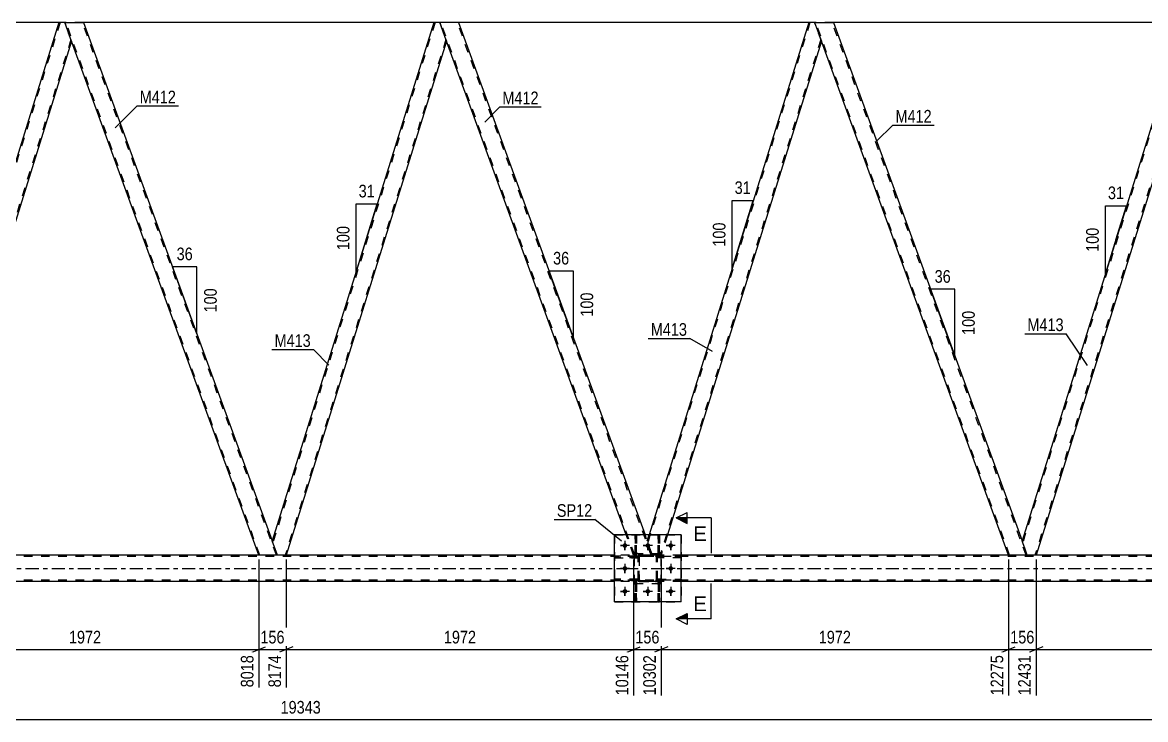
# Model space of a CAD drawing. Header units: millimetres. Extents: x 0 to 841, y 0 to 594.
# Drawn here: x 352.5 to 607.5, y 288 to 446.3 of the extents above; entities that cross this region are included whole.
import ezdxf

# ---------------------------------------------------------------- set-up
doc = ezdxf.new("R2010")
doc.units = ezdxf.units.MM
doc.linetypes.add('DXK_LINE_DOT2', pattern=[3.9198, 1.9599, -1.9599])
doc.linetypes.add('DXK_LINE_DOT3', pattern=[5.9187, 2.979, -0.9799, 0.9799, -0.9799])
doc.styles.add('Arial', font='ARIAL.TTF', dxfattribs={"height": 0.2})
doc.styles.add('Arial Narrow', font='ARIALN.TTF', dxfattribs={"height": 0.2})

# ---------------------------------------------------------------- blocks, each defined once
blk = doc.blocks.new('Part-232924980-2456 - 2334')
at = {"color": 2, "linetype": 'Continuous'}
for p, q in [((360.79, 446.28), (324.09, 328.53)), ((362.11, 446.28), (360.79, 446.28)), ((363.66, 442.03), (362.11, 446.28)), ((363.66, 442.03), (327.27, 325.28)), ((325.27, 325.28), (324.09, 328.53))]:
    blk.add_line(p, q, dxfattribs=at)
at = {"color": 7, "linetype": 'DXK_LINE_DOT2'}
for p, q in [((361.04, 446.28), (324.22, 328.16)), ((363.52, 442.4), (327.01, 325.28)), ((327.27, 325.28), (325.27, 325.28))]:
    blk.add_line(p, q, dxfattribs=at)
blk = doc.blocks.new('Part-232924980-2392 - 2334')
at = {"color": 2, "linetype": 'Continuous'}
for p, q in [((502.11, 329.88), (486.91, 329.88)), ((486.91, 314.68), (486.91, 329.88)), ((502.11, 314.68), (502.11, 329.88)), ((502.11, 314.68), (486.91, 314.68))]:
    blk.add_line(p, q, dxfattribs=at)
blk = doc.blocks.new('Part-232924980-2345 - 2334')
at = {"color": 2, "linetype": 'Continuous'}
blk.add_line((491.64, 329.88), (491.96, 329.88), dxfattribs=at)
at = {"color": 7, "linetype": 'DXK_LINE_DOT2'}
for p, q in [((491.64, 325.64), (491.64, 329.88)), ((491.64, 325.04), (491.64, 329.88)), ((491.96, 329.88), (491.96, 325.64)), ((491.96, 329.88), (491.96, 325.04)), ((491.64, 325.04), (491.64, 325.64)), ((491.64, 325.64), (491.96, 325.64)), ((491.64, 325.04), (491.64, 325.04)), ((491.96, 325.04), (491.64, 325.04)), ((491.96, 325.64), (491.96, 325.04))]:
    blk.add_line(p, q, dxfattribs=at)
blk = doc.blocks.new('Part-232924980-2531 - 2334')
at = {"color": 7, "linetype": 'DXK_LINE_DOT2'}
for p, q in [((492.31, 324.8), (492.35, 324.98)), ((492.35, 324.98), (492.31, 324.8)), ((492.31, 319.76), (492.31, 324.8)), ((492.31, 324.8), (492.31, 324.8)), ((492.31, 319.76), (492.31, 324.8)), ((492.55, 324.8), (492.57, 324.89)), ((492.57, 324.89), (492.55, 324.8)), ((492.55, 319.76), (492.55, 324.8)), ((492.55, 324.8), (492.55, 324.8)), ((492.55, 324.8), (492.55, 319.76)), ((492.57, 324.89), (492.62, 324.97)), ((492.62, 324.97), (492.57, 324.89)), ((492.61, 325.24), (492.79, 325.28)), ((492.79, 325.28), (492.61, 325.24)), ((492.62, 324.97), (492.7, 325.02)), ((492.79, 325.04), (492.7, 325.02)), ((492.79, 325.28), (496.23, 325.28)), ((492.79, 325.28), (492.79, 325.28)), ((492.79, 325.28), (496.23, 325.28)), ((492.79, 325.04), (496.23, 325.04)), ((492.79, 325.04), (492.79, 325.04)), ((492.79, 325.04), (496.23, 325.04)), ((496.23, 325.28), (496.23, 325.28)), ((496.23, 325.28), (496.42, 325.24)), ((496.42, 325.24), (496.23, 325.28)), ((496.23, 325.04), (496.23, 325.04)), ((496.23, 325.04), (496.32, 325.02)), ((496.32, 325.02), (496.23, 325.04)), ((496.32, 325.02), (496.4, 324.97)), ((496.4, 324.97), (496.32, 325.02)), ((496.4, 324.97), (496.45, 324.89)), ((496.45, 324.89), (496.4, 324.97)), ((496.45, 324.89), (496.47, 324.8)), ((496.47, 324.8), (496.45, 324.89)), ((496.47, 319.76), (496.47, 324.8)), ((496.47, 324.8), (496.47, 324.8)), ((496.47, 319.76), (496.47, 324.8)), ((496.68, 324.98), (496.71, 324.8)), ((496.71, 324.8), (496.68, 324.98)), ((496.71, 319.76), (496.71, 324.8)), ((496.71, 324.8), (496.71, 324.8)), ((496.71, 319.76), (496.71, 324.8)), ((492.31, 319.76), (492.31, 319.76)), ((492.35, 319.58), (492.31, 319.76)), ((492.31, 319.76), (492.35, 319.58)), ((492.55, 319.76), (492.55, 319.76)), ((492.57, 319.67), (492.55, 319.76)), ((492.55, 319.76), (492.57, 319.67)), ((492.62, 319.59), (492.57, 319.67)), ((492.57, 319.67), (492.62, 319.59)), ((492.79, 319.28), (492.61, 319.32)), ((492.61, 319.32), (492.79, 319.28)), ((492.7, 319.54), (492.62, 319.59)), ((492.62, 319.59), (492.7, 319.54)), ((492.79, 319.52), (492.7, 319.54)), ((492.7, 319.54), (492.79, 319.52)), ((492.79, 319.52), (496.23, 319.52)), ((492.79, 319.52), (492.79, 319.52)), ((492.79, 319.52), (496.23, 319.52)), ((492.79, 319.28), (496.23, 319.28)), ((492.79, 319.28), (492.79, 319.28)), ((496.23, 319.28), (492.79, 319.28)), ((496.32, 319.54), (496.23, 319.52)), ((496.23, 319.52), (496.23, 319.52)), ((496.42, 319.32), (496.23, 319.28)), ((496.23, 319.28), (496.42, 319.32)), ((496.23, 319.28), (496.23, 319.28)), ((496.4, 319.59), (496.32, 319.54)), ((496.45, 319.67), (496.4, 319.59)), ((496.4, 319.59), (496.45, 319.67)), ((496.47, 319.76), (496.45, 319.67)), ((496.45, 319.67), (496.47, 319.76)), ((496.47, 319.76), (496.47, 319.76)), ((496.71, 319.76), (496.68, 319.58)), ((496.68, 319.58), (496.71, 319.76)), ((496.71, 319.76), (496.71, 319.76))]:
    blk.add_line(p, q, dxfattribs=at)
at = {"color": 7, "linetype": 'DXK_LINE_DOT3'}
blk.add_line((494.51, 322.28), (494.51, 322.28), dxfattribs=at)
at = {"color": 7, "linetype": 'DXK_LINE_DOT2'}
for centre, start, end in [((492.79, 324.8), 112.5, 157.5), ((492.79, 324.8), 112.5, 157.5), ((496.23, 324.8), 22.5, 67.5), ((496.23, 324.8), 22.5, 67.5), ((492.79, 319.76), 202.5, 247.5), ((492.79, 319.76), 202.5, 247.5), ((496.23, 319.76), 292.5, 337.5), ((496.23, 319.76), 292.5, 337.5)]:
    blk.add_arc(centre, 0.48, start, end, dxfattribs=at)
blk = doc.blocks.new('Part-232924980-2341 - 2334')
at = {"color": 7, "linetype": 'DXK_LINE_DOT2'}
for p, q in [((492.31, 325.04), (486.91, 325.04)), ((486.91, 325.04), (486.91, 324.72)), ((486.91, 324.72), (492.31, 324.72)), ((491.71, 325.04), (492.31, 325.04)), ((491.71, 324.72), (491.71, 325.04)), ((491.71, 324.72), (492.31, 324.72)), ((492.31, 324.72), (492.31, 325.04)), ((492.31, 324.72), (492.31, 325.04))]:
    blk.add_line(p, q, dxfattribs=at)
blk = doc.blocks.new('Part-232924980-2342 - 2334')
at = {"color": 7, "linetype": 'DXK_LINE_DOT2'}
for p, q in [((492.31, 319.84), (486.91, 319.84)), ((486.91, 319.84), (486.91, 319.52)), ((486.91, 319.52), (492.31, 319.52)), ((491.71, 319.84), (492.31, 319.84)), ((491.71, 319.52), (491.71, 319.84)), ((491.71, 319.52), (492.31, 319.52)), ((492.31, 319.52), (492.31, 319.84)), ((492.31, 319.52), (492.31, 319.84))]:
    blk.add_line(p, q, dxfattribs=at)
blk = doc.blocks.new('Part-232924980-2348 - 2334')
at = {"color": 2, "linetype": 'Continuous'}
blk.add_line((496.84, 329.88), (497.16, 329.88), dxfattribs=at)
at = {"color": 7, "linetype": 'DXK_LINE_DOT2'}
for p, q in [((496.84, 325.64), (496.84, 329.88)), ((496.84, 325.04), (496.84, 329.88)), ((497.16, 329.88), (497.16, 325.64)), ((497.16, 329.88), (497.16, 325.04)), ((496.84, 325.04), (496.84, 325.64)), ((496.84, 325.64), (497.16, 325.64)), ((496.84, 325.04), (496.84, 325.04)), ((497.16, 325.04), (496.84, 325.04)), ((497.16, 325.64), (497.16, 325.04))]:
    blk.add_line(p, q, dxfattribs=at)
blk = doc.blocks.new('Part-232924980-2351 - 2334')
at = {"color": 7, "linetype": 'DXK_LINE_DOT2'}
for p, q in [((491.96, 319.52), (491.64, 319.52)), ((491.64, 318.92), (491.64, 319.52)), ((491.64, 314.68), (491.64, 319.52)), ((491.96, 318.92), (491.64, 318.92)), ((491.64, 314.68), (491.64, 318.92)), ((491.96, 319.52), (491.96, 319.52)), ((491.96, 319.52), (491.96, 318.92)), ((491.96, 314.68), (491.96, 319.52)), ((491.96, 318.92), (491.96, 314.68)), ((491.96, 314.68), (491.64, 314.68))]:
    blk.add_line(p, q, dxfattribs=at)
blk = doc.blocks.new('Part-232924980-2353 - 2334')
at = {"color": 7, "linetype": 'DXK_LINE_DOT2'}
for p, q in [((497.31, 325.04), (496.71, 325.04)), ((496.71, 325.04), (502.11, 325.04)), ((496.71, 324.72), (496.71, 325.04)), ((496.71, 324.72), (496.71, 325.04)), ((497.31, 324.72), (496.71, 324.72)), ((502.11, 324.72), (496.71, 324.72)), ((497.31, 324.72), (497.31, 325.04)), ((502.11, 325.04), (502.11, 324.72))]:
    blk.add_line(p, q, dxfattribs=at)
blk = doc.blocks.new('Part-232924980-2354 - 2334')
at = {"color": 7, "linetype": 'DXK_LINE_DOT2'}
for p, q in [((497.31, 319.84), (496.71, 319.84)), ((496.71, 319.84), (502.11, 319.84)), ((496.71, 319.52), (496.71, 319.84)), ((496.71, 319.52), (496.71, 319.84)), ((497.31, 319.52), (496.71, 319.52)), ((502.11, 319.52), (496.71, 319.52)), ((497.31, 319.52), (497.31, 319.84)), ((502.11, 319.84), (502.11, 319.52))]:
    blk.add_line(p, q, dxfattribs=at)
blk = doc.blocks.new('Part-232924980-2355 - 2334')
at = {"color": 7, "linetype": 'DXK_LINE_DOT2'}
for p, q in [((492.31, 325.04), (486.91, 325.04)), ((486.91, 325.04), (486.91, 324.72)), ((492.31, 324.72), (486.91, 324.72)), ((491.71, 324.72), (491.71, 325.04)), ((492.31, 324.72), (492.31, 325.04)), ((492.31, 324.72), (492.31, 325.04))]:
    blk.add_line(p, q, dxfattribs=at)
blk = doc.blocks.new('Part-232924980-2486 - 2334')
at = {"color": 7, "linetype": 'DXK_LINE_DOT2'}
for p, q in [((491.51, 318.88), (491.51, 325.68)), ((491.51, 325.68), (497.51, 325.68)), ((497.51, 318.88), (497.51, 325.68)), ((491.51, 318.88), (497.51, 318.88))]:
    blk.add_line(p, q, dxfattribs=at)
blk = doc.blocks.new('Part-232924980-2422 - 2334')
at = {"color": 7, "linetype": 'DXK_LINE_DOT2'}
for p, q in [((770.25, 324.96), (98.71, 324.96)), ((502.11, 325.28), (486.91, 325.28)), ((770.25, 319.6), (98.71, 319.6)), ((502.11, 319.28), (486.91, 319.28))]:
    blk.add_line(p, q, dxfattribs=at)
at = {"color": 2, "linetype": 'Continuous'}
for p, q in [((486.91, 325.28), (246.7, 325.28)), ((657.18, 325.28), (502.11, 325.28)), ((486.91, 319.28), (246.7, 319.28)), ((657.18, 319.28), (502.11, 319.28))]:
    blk.add_line(p, q, dxfattribs=at)
at = {"color": 7, "linetype": 'DXK_LINE_DOT3'}
blk.add_line((98.71, 322.28), (770.25, 322.28), dxfattribs=at)
blk = doc.blocks.new('Part-232924980-2360 - 2334')
at = {"color": 7, "linetype": 'DXK_LINE_DOT2'}
for p, q in [((496.71, 319.52), (496.71, 319.84)), ((496.71, 319.84), (502.11, 319.84)), ((496.71, 319.52), (496.71, 319.84)), ((502.11, 319.52), (496.71, 319.52)), ((497.31, 319.52), (497.31, 319.84)), ((502.11, 319.84), (502.11, 319.52))]:
    blk.add_line(p, q, dxfattribs=at)
blk = doc.blocks.new('Part-232924980-2371 - 2334')
at = {"color": 2, "linetype": 'Continuous'}
for p, q in [((445.93, 446.28), (409.22, 328.53)), ((447.24, 446.28), (445.93, 446.28)), ((448.79, 442.03), (447.24, 446.28)), ((448.79, 442.03), (412.4, 325.28)), ((410.41, 325.28), (409.22, 328.53))]:
    blk.add_line(p, q, dxfattribs=at)
at = {"color": 7, "linetype": 'DXK_LINE_DOT2'}
for p, q in [((446.18, 446.28), (409.36, 328.16)), ((448.66, 442.4), (412.15, 325.28)), ((412.4, 325.28), (410.41, 325.28))]:
    blk.add_line(p, q, dxfattribs=at)
blk = doc.blocks.new('Part-232924980-2376 - 2334')
at = {"color": 2, "linetype": 'Continuous'}
for p, q in [((451.5, 446.28), (447.24, 446.28)), ((451.5, 446.28), (493.87, 329.88)), ((489.61, 329.88), (448.79, 442.03))]:
    blk.add_line(p, q, dxfattribs=at)
at = {"color": 7, "linetype": 'DXK_LINE_DOT2'}
for p, q in [((447.24, 446.28), (448.79, 442.03)), ((491.54, 325.28), (447.5, 446.28)), ((495.29, 325.28), (451.25, 446.28)), ((491.28, 325.28), (489.61, 329.88)), ((495.54, 325.28), (493.87, 329.88)), ((495.54, 325.28), (491.28, 325.28))]:
    blk.add_line(p, q, dxfattribs=at)
blk = doc.blocks.new('Part-232924980-2377 - 2334')
at = {"color": 7, "linetype": 'DXK_LINE_DOT2'}
for p, q in [((486.91, 329.88), (502.11, 329.88)), ((486.91, 329.88), (486.91, 314.68)), ((502.11, 329.88), (502.11, 314.68)), ((486.91, 314.68), (502.11, 314.68))]:
    blk.add_line(p, q, dxfattribs=at)
blk = doc.blocks.new('Part-232924980-2393 - 2334')
at = {"color": 7, "linetype": 'DXK_LINE_DOT2'}
for p, q in [((496.71, 324.72), (496.71, 325.04)), ((496.71, 325.04), (502.11, 325.04)), ((496.71, 324.72), (496.71, 325.04)), ((502.11, 324.72), (496.71, 324.72)), ((497.31, 324.72), (497.31, 325.04)), ((502.11, 325.04), (502.11, 324.72))]:
    blk.add_line(p, q, dxfattribs=at)
blk = doc.blocks.new('Part-232924980-2507 - 2334')
at = {"color": 2, "linetype": 'Continuous'}
for p, q in [((532.38, 446.28), (536.64, 446.28)), ((536.64, 446.28), (579.49, 328.53)), ((576.42, 325.28), (533.93, 442.03))]:
    blk.add_line(p, q, dxfattribs=at)
at = {"color": 7, "linetype": 'DXK_LINE_DOT2'}
for p, q in [((533.93, 442.03), (532.38, 446.28)), ((576.67, 325.28), (532.63, 446.28)), ((580.42, 325.28), (536.38, 446.28)), ((580.68, 325.28), (579.49, 328.53)), ((580.68, 325.28), (576.42, 325.28))]:
    blk.add_line(p, q, dxfattribs=at)
blk = doc.blocks.new('Part-232924980-2443 - 2334')
at = {"color": 2, "linetype": 'Continuous'}
for p, q in [((616.19, 446.28), (579.49, 328.53)), ((617.51, 446.28), (616.19, 446.28)), ((619.06, 442.03), (617.51, 446.28)), ((619.06, 442.03), (582.67, 325.28)), ((580.68, 325.28), (579.49, 328.53))]:
    blk.add_line(p, q, dxfattribs=at)
at = {"color": 7, "linetype": 'DXK_LINE_DOT2'}
for p, q in [((616.45, 446.28), (579.63, 328.16)), ((618.92, 442.4), (582.42, 325.28)), ((582.67, 325.28), (580.68, 325.28))]:
    blk.add_line(p, q, dxfattribs=at)
blk = doc.blocks.new('Part-232924980-2451 - 2334')
at = {"color": 2, "linetype": 'Continuous'}
for p, q in [((362.11, 446.28), (366.37, 446.28)), ((366.37, 446.28), (409.22, 328.53)), ((406.15, 325.28), (363.66, 442.03))]:
    blk.add_line(p, q, dxfattribs=at)
at = {"color": 7, "linetype": 'DXK_LINE_DOT2'}
for p, q in [((363.66, 442.03), (362.11, 446.28)), ((406.41, 325.28), (362.37, 446.28)), ((410.15, 325.28), (366.11, 446.28)), ((410.41, 325.28), (409.22, 328.53)), ((410.41, 325.28), (406.15, 325.28))]:
    blk.add_line(p, q, dxfattribs=at)
blk = doc.blocks.new('Part-232924980-2484 - 2334')
at = {"color": 7, "linetype": 'DXK_LINE_DOT2'}
for p, q in [((492.31, 324.8), (492.35, 324.98)), ((492.35, 324.98), (492.31, 324.8)), ((492.31, 319.76), (492.31, 324.8)), ((492.31, 324.8), (492.31, 324.8)), ((492.31, 319.76), (492.31, 324.8)), ((492.55, 324.8), (492.57, 324.89)), ((492.57, 324.89), (492.55, 324.8)), ((492.55, 319.76), (492.55, 324.8)), ((492.55, 324.8), (492.55, 324.8)), ((492.55, 324.8), (492.55, 319.76)), ((492.57, 324.89), (492.62, 324.97)), ((492.62, 324.97), (492.57, 324.89)), ((492.61, 325.24), (492.79, 325.28)), ((492.79, 325.28), (492.61, 325.24)), ((492.62, 324.97), (492.7, 325.02)), ((492.79, 325.04), (492.7, 325.02)), ((492.79, 325.28), (496.23, 325.28)), ((492.79, 325.28), (492.79, 325.28)), ((492.79, 325.28), (496.23, 325.28)), ((492.79, 325.04), (496.23, 325.04)), ((492.79, 325.04), (492.79, 325.04)), ((492.79, 325.04), (496.23, 325.04)), ((496.23, 325.28), (496.23, 325.28)), ((496.23, 325.28), (496.42, 325.24)), ((496.42, 325.24), (496.23, 325.28)), ((496.23, 325.04), (496.23, 325.04)), ((496.23, 325.04), (496.32, 325.02)), ((496.32, 325.02), (496.23, 325.04)), ((496.32, 325.02), (496.4, 324.97)), ((496.4, 324.97), (496.32, 325.02)), ((496.4, 324.97), (496.45, 324.89)), ((496.45, 324.89), (496.4, 324.97)), ((496.45, 324.89), (496.47, 324.8)), ((496.47, 324.8), (496.45, 324.89)), ((496.47, 319.76), (496.47, 324.8)), ((496.47, 324.8), (496.47, 324.8)), ((496.47, 319.76), (496.47, 324.8)), ((496.68, 324.98), (496.71, 324.8)), ((496.71, 324.8), (496.68, 324.98)), ((496.71, 319.76), (496.71, 324.8)), ((496.71, 324.8), (496.71, 324.8)), ((496.71, 319.76), (496.71, 324.8)), ((492.31, 319.76), (492.31, 319.76)), ((492.35, 319.58), (492.31, 319.76)), ((492.31, 319.76), (492.35, 319.58)), ((492.55, 319.76), (492.55, 319.76)), ((492.57, 319.67), (492.55, 319.76)), ((492.55, 319.76), (492.57, 319.67)), ((492.62, 319.59), (492.57, 319.67)), ((492.57, 319.67), (492.62, 319.59)), ((492.79, 319.28), (492.61, 319.32)), ((492.61, 319.32), (492.79, 319.28)), ((492.7, 319.54), (492.62, 319.59)), ((492.62, 319.59), (492.7, 319.54)), ((492.79, 319.52), (492.7, 319.54)), ((492.7, 319.54), (492.79, 319.52)), ((492.79, 319.52), (496.23, 319.52)), ((492.79, 319.52), (492.79, 319.52)), ((492.79, 319.52), (496.23, 319.52)), ((492.79, 319.28), (496.23, 319.28)), ((492.79, 319.28), (492.79, 319.28)), ((496.23, 319.28), (492.79, 319.28)), ((496.32, 319.54), (496.23, 319.52)), ((496.23, 319.52), (496.23, 319.52)), ((496.42, 319.32), (496.23, 319.28)), ((496.23, 319.28), (496.42, 319.32)), ((496.23, 319.28), (496.23, 319.28)), ((496.4, 319.59), (496.32, 319.54)), ((496.45, 319.67), (496.4, 319.59)), ((496.4, 319.59), (496.45, 319.67)), ((496.47, 319.76), (496.45, 319.67)), ((496.45, 319.67), (496.47, 319.76)), ((496.47, 319.76), (496.47, 319.76)), ((496.71, 319.76), (496.68, 319.58)), ((496.68, 319.58), (496.71, 319.76)), ((496.71, 319.76), (496.71, 319.76))]:
    blk.add_line(p, q, dxfattribs=at)
at = {"color": 7, "linetype": 'DXK_LINE_DOT3'}
blk.add_line((494.51, 322.28), (494.51, 322.28), dxfattribs=at)
at = {"color": 7, "linetype": 'DXK_LINE_DOT2'}
for centre, start, end in [((492.79, 324.8), 112.5, 157.5), ((492.79, 324.8), 112.5, 157.5), ((496.23, 324.8), 22.5, 67.5), ((496.23, 324.8), 22.5, 67.5), ((492.79, 319.76), 202.5, 247.5), ((492.79, 319.76), 202.5, 247.5), ((496.23, 319.76), 292.5, 337.5), ((496.23, 319.76), 292.5, 337.5)]:
    blk.add_arc(centre, 0.48, start, end, dxfattribs=at)
blk = doc.blocks.new('Part-232924980-2485 - 2334')
at = {"color": 7, "linetype": 'DXK_LINE_DOT2'}
for p, q in [((491.51, 318.88), (491.51, 325.68)), ((491.51, 325.68), (497.51, 325.68)), ((497.51, 318.88), (497.51, 325.68)), ((491.51, 318.88), (497.51, 318.88))]:
    blk.add_line(p, q, dxfattribs=at)
blk = doc.blocks.new('Part-232924980-2512 - 2334')
at = {"color": 7, "linetype": 'DXK_LINE_DOT2'}
for p, q in [((531.31, 446.28), (494.49, 328.16)), ((533.79, 442.4), (497.28, 325.28)), ((494.36, 328.53), (494.78, 329.88)), ((498.97, 329.88), (497.53, 325.28)), ((495.54, 325.28), (494.36, 328.53)), ((497.53, 325.28), (495.54, 325.28))]:
    blk.add_line(p, q, dxfattribs=at)
at = {"color": 2, "linetype": 'Continuous'}
for p, q in [((531.06, 446.28), (494.78, 329.88)), ((532.38, 446.28), (531.06, 446.28)), ((532.38, 446.28), (533.93, 442.03)), ((533.93, 442.03), (498.97, 329.88))]:
    blk.add_line(p, q, dxfattribs=at)
blk = doc.blocks.new('Part-232924980-2513 - 2334')
at = {"color": 7, "linetype": 'DXK_LINE_DOT2'}
for p, q in [((492.31, 319.84), (486.91, 319.84)), ((486.91, 319.84), (486.91, 319.52)), ((492.31, 319.52), (486.91, 319.52)), ((491.71, 319.52), (491.71, 319.84)), ((492.31, 319.52), (492.31, 319.84)), ((492.31, 319.52), (492.31, 319.84))]:
    blk.add_line(p, q, dxfattribs=at)
blk = doc.blocks.new('Part-232924980-2518 - 2334')
at = {"color": 2, "linetype": 'Continuous'}
for p, q in [((360.79, 446.28), (281.23, 446.28)), ((445.93, 446.28), (366.37, 446.28)), ((531.06, 446.28), (451.5, 446.28)), ((616.19, 446.28), (536.64, 446.28))]:
    blk.add_line(p, q, dxfattribs=at)
at = {"color": 7, "linetype": 'DXK_LINE_DOT2'}
for p, q in [((366.37, 446.28), (360.79, 446.28)), ((451.5, 446.28), (445.93, 446.28)), ((536.64, 446.28), (531.06, 446.28))]:
    blk.add_line(p, q, dxfattribs=at)
blk = doc.blocks.new('Part-232924980-2535 - 2334')
at = {"color": 7, "linetype": 'DXK_LINE_DOT2'}
for p, q in [((496.84, 319.52), (496.84, 319.52)), ((496.84, 319.52), (496.84, 318.92)), ((496.84, 314.68), (496.84, 319.52)), ((496.84, 319.52), (497.16, 319.52)), ((496.84, 318.92), (496.84, 314.68)), ((496.84, 318.92), (497.16, 318.92)), ((497.16, 318.92), (497.16, 319.52)), ((497.16, 319.52), (497.16, 314.68)), ((497.16, 314.68), (497.16, 318.92)), ((496.84, 314.68), (497.16, 314.68))]:
    blk.add_line(p, q, dxfattribs=at)
blk = doc.blocks.new('Part-232924980-2538 - 2334')
at = {"color": 7, "linetype": 'DXK_LINE_DOT2'}
for p, q in [((491.64, 319.52), (491.64, 319.52)), ((491.64, 319.52), (491.64, 318.92)), ((491.64, 314.68), (491.64, 319.52)), ((491.64, 319.52), (491.96, 319.52)), ((491.64, 318.92), (491.64, 314.68)), ((491.64, 318.92), (491.96, 318.92)), ((491.96, 318.92), (491.96, 319.52)), ((491.96, 319.52), (491.96, 314.68)), ((491.96, 314.68), (491.96, 318.92)), ((491.64, 314.68), (491.96, 314.68))]:
    blk.add_line(p, q, dxfattribs=at)
blk = doc.blocks.new('Part-232924980-2541 - 2334')
at = {"color": 7, "linetype": 'DXK_LINE_DOT2'}
for p, q in [((497.16, 329.88), (496.84, 329.88)), ((496.84, 329.88), (496.84, 325.64)), ((497.16, 325.64), (497.16, 329.88)), ((496.84, 327.48), (496.84, 325.04)), ((497.16, 325.04), (497.16, 327.48)), ((497.16, 325.64), (496.84, 325.64)), ((496.84, 325.64), (496.84, 325.04)), ((497.16, 325.04), (496.84, 325.04)), ((497.16, 325.04), (497.16, 325.64)), ((497.16, 325.04), (497.16, 325.04))]:
    blk.add_line(p, q, dxfattribs=at)
blk = doc.blocks.new('Part-232924980-2544 - 2334')
at = {"color": 7, "linetype": 'DXK_LINE_DOT2'}
for p, q in [((491.96, 329.88), (491.64, 329.88)), ((491.64, 329.88), (491.64, 325.64)), ((491.96, 325.64), (491.96, 329.88)), ((491.64, 327.48), (491.64, 325.04)), ((491.96, 325.04), (491.96, 327.48)), ((491.96, 325.64), (491.64, 325.64)), ((491.64, 325.64), (491.64, 325.04)), ((491.96, 325.04), (491.64, 325.04)), ((491.96, 325.04), (491.96, 325.64)), ((491.96, 325.04), (491.96, 325.04))]:
    blk.add_line(p, q, dxfattribs=at)
blk = doc.blocks.new('Part-232924980-2552 - 2334')
at = {"color": 7, "linetype": 'DXK_LINE_DOT2'}
for p, q in [((497.16, 319.52), (496.84, 319.52)), ((496.84, 318.92), (496.84, 319.52)), ((496.84, 314.68), (496.84, 319.52)), ((497.16, 318.92), (496.84, 318.92)), ((496.84, 314.68), (496.84, 318.92)), ((497.16, 319.52), (497.16, 319.52)), ((497.16, 319.52), (497.16, 318.92)), ((497.16, 314.68), (497.16, 319.52)), ((497.16, 318.92), (497.16, 314.68)), ((497.16, 314.68), (496.84, 314.68))]:
    blk.add_line(p, q, dxfattribs=at)
blk = doc.blocks.new('Bolt-232924980-2591 - 2334')
at = {"color": 1, "linetype": 'Continuous'}
for p, q in [((488.27, 327.48), (488.97, 327.48)), ((489.31, 328.52), (489.31, 327.83)), ((489.31, 326.44), (489.31, 327.13)), ((490.35, 327.48), (489.66, 327.48)), ((493.47, 327.48), (494.17, 327.48)), ((494.51, 328.52), (494.51, 327.83)), ((494.51, 326.44), (494.51, 327.13)), ((495.55, 327.48), (494.86, 327.48)), ((498.67, 327.48), (499.37, 327.48)), ((499.71, 328.52), (499.71, 327.83)), ((499.71, 326.44), (499.71, 327.13)), ((500.75, 327.48), (500.06, 327.48)), ((488.27, 322.28), (488.97, 322.28)), ((489.31, 323.32), (489.31, 322.63)), ((489.31, 321.24), (489.31, 321.93)), ((490.35, 322.28), (489.66, 322.28)), ((498.67, 322.28), (499.37, 322.28)), ((499.71, 323.32), (499.71, 322.63)), ((499.71, 321.24), (499.71, 321.93)), ((500.75, 322.28), (500.06, 322.28)), ((488.27, 317.08), (488.97, 317.08)), ((489.31, 318.12), (489.31, 317.43)), ((489.31, 316.04), (489.31, 316.73)), ((490.35, 317.08), (489.66, 317.08)), ((493.47, 317.08), (494.17, 317.08)), ((494.51, 318.12), (494.51, 317.43)), ((494.51, 316.04), (494.51, 316.73)), ((495.55, 317.08), (494.86, 317.08)), ((498.67, 317.08), (499.37, 317.08)), ((499.71, 318.12), (499.71, 317.43)), ((499.71, 316.04), (499.71, 316.73)), ((500.75, 317.08), (500.06, 317.08))]:
    blk.add_line(p, q, dxfattribs=at)
blk = doc.blocks.new('Bolt-232924980-2592 - 2334')
at = {"linetype": 'Continuous'}
for points in [[(489.83, 327.48, -1), (488.79, 327.48, -1)], [(495.03, 327.48, -1), (493.99, 327.48, -1)], [(500.23, 327.48, -1), (499.19, 327.48, -1)], [(489.83, 322.28, -1), (488.79, 322.28, -1)], [(500.23, 322.28, -1), (499.19, 322.28, -1)], [(489.83, 317.08, -1), (488.79, 317.08, -1)], [(495.03, 317.08, -1), (493.99, 317.08, -1)], [(500.23, 317.08, -1), (499.19, 317.08, -1)]]:
    blk.add_hatch(color=1, dxfattribs=at).paths.add_polyline_path(points)
at = {"color": 1, "linetype": 'Continuous'}
for p, q in [((490.35, 327.48), (488.27, 327.48)), ((489.31, 328.52), (489.31, 326.44)), ((495.55, 327.48), (493.47, 327.48)), ((494.51, 328.52), (494.51, 326.44)), ((500.75, 327.48), (498.67, 327.48)), ((499.71, 328.52), (499.71, 326.44)), ((490.35, 322.28), (488.27, 322.28)), ((489.31, 323.32), (489.31, 321.24)), ((500.75, 322.28), (498.67, 322.28)), ((499.71, 323.32), (499.71, 321.24)), ((490.35, 317.08), (488.27, 317.08)), ((489.31, 318.12), (489.31, 316.04)), ((495.55, 317.08), (493.47, 317.08)), ((494.51, 318.12), (494.51, 316.04)), ((500.75, 317.08), (498.67, 317.08)), ((499.71, 318.12), (499.71, 316.04))]:
    blk.add_line(p, q, dxfattribs=at)
blk = doc.blocks.new('AngleDimension-232924980-10547 - 2334')
at = {"color": 7, "linetype": 'Continuous'}
for p, q in [((561.96, 376.69), (558.7, 385.67)), ((564.24, 385.67), (558.7, 385.67)), ((564.24, 370.44), (558.7, 385.67)), ((564.24, 370.44), (564.24, 385.67))]:
    blk.add_line(p, q, dxfattribs=at)
at = {"color": 0}
for points in [[(563.89, 386.57), (563.89, 390.77), (559.04, 390.77), (559.04, 386.57)], [(569.34, 381.4), (565.14, 381.4), (565.14, 374.71), (569.34, 374.71)]]:
    blk.add_wipeout(points, dxfattribs=at)
at = {"color": 3, "style": 'Arial Narrow'}
blk.add_text('36', height=2.863, dxfattribs=at).set_placement((559.64, 387.17))
blk.add_text('100', height=2.863, rotation=90.0002, dxfattribs=at).set_placement((568.74, 375.31))
blk = doc.blocks.new('AngleDimension-232924980-10491 - 2334')
at = {"color": 7, "linetype": 'Continuous'}
for p, q in [((389.59, 382.46), (386.57, 390.78)), ((392.11, 390.78), (386.57, 390.78)), ((392.11, 375.55), (386.57, 390.78)), ((392.11, 375.55), (392.11, 390.78))]:
    blk.add_line(p, q, dxfattribs=at)
at = {"color": 0}
for points in [[(391.77, 391.68), (391.77, 395.88), (386.91, 395.88), (386.91, 391.68)], [(397.21, 386.51), (393.01, 386.51), (393.01, 379.82), (397.21, 379.82)]]:
    blk.add_wipeout(points, dxfattribs=at)
at = {"color": 3, "style": 'Arial Narrow'}
blk.add_text('36', height=2.863, dxfattribs=at).set_placement((387.51, 392.28))
blk.add_text('100', height=2.863, rotation=90.0002, dxfattribs=at).set_placement((396.61, 380.42))
blk = doc.blocks.new('StraightDimension-232924980-9590 - 2334')
at = {"color": 7, "linetype": 'Continuous'}
for p, q in [((576.42, 324.28), (576.42, 293.46)), ((582.67, 324.28), (582.67, 293.46)), ((574.92, 303.3), (577.92, 304.5)), ((576.42, 303.9), (582.67, 303.9)), ((584.17, 304.5), (581.17, 303.3))]:
    blk.add_line(p, q, dxfattribs=at)
at = {"color": 0}
blk.add_wipeout([(582.89, 304.65), (582.89, 308.85), (576.2, 308.85), (576.2, 304.65)], dxfattribs=at)
at = {"color": 0, "linetype": 'Continuous'}
blk.add_wipeout([(582.07, 303.2), (577.87, 303.2), (577.87, 292.86), (582.07, 292.86)], dxfattribs=at)
at = {"color": 3, "style": 'Arial Narrow'}
blk.add_text('156', height=2.863, dxfattribs=at).set_placement((576.8, 305.25))
at = {"color": 3, "linetype": 'Continuous', "style": 'Arial Narrow'}
blk.add_text('12431', height=2.863, rotation=90.0002, dxfattribs=at).set_placement((581.47, 293.46))
blk = doc.blocks.new('StraightDimension-232924980-9280 - 2334')
at = {"color": 7, "linetype": 'Continuous'}
blk.add_line((48.22, 287.97), (783.15, 287.97), dxfattribs=at)
at = {"color": 0}
blk.add_wipeout([(420.85, 288.72), (420.85, 292.92), (410.51, 292.92), (410.51, 288.72)], dxfattribs=at)
at = {"color": 3, "style": 'Arial Narrow'}
blk.add_text('19343', height=2.863, dxfattribs=at).set_placement((411.11, 289.32))
blk = doc.blocks.new('StraightDimension-232924980-9589 - 2334')
at = {"color": 7, "linetype": 'Continuous'}
for p, q in [((582.67, 324.28), (582.67, 293.46)), ((661.55, 324.28), (661.55, 293.46)), ((584.17, 304.5), (581.17, 303.3)), ((582.67, 303.9), (661.55, 303.9)), ((660.05, 303.3), (663.05, 304.5))]:
    blk.add_line(p, q, dxfattribs=at)
at = {"color": 0}
blk.add_wipeout([(626.37, 304.65), (626.37, 308.85), (617.85, 308.85), (617.85, 304.65)], dxfattribs=at)
at = {"color": 0, "linetype": 'Continuous'}
blk.add_wipeout([(660.95, 303.2), (656.75, 303.2), (656.75, 292.86), (660.95, 292.86)], dxfattribs=at)
at = {"color": 3, "style": 'Arial Narrow'}
blk.add_text('1972', height=2.863, dxfattribs=at).set_placement((618.45, 305.25))
at = {"color": 3, "linetype": 'Continuous', "style": 'Arial Narrow'}
blk.add_text('14403', height=2.863, rotation=90.0002, dxfattribs=at).set_placement((660.35, 293.46))
blk = doc.blocks.new('StraightDimension-232924980-9591 - 2334')
at = {"color": 7, "linetype": 'Continuous'}
for p, q in [((497.53, 324.28), (497.53, 293.46)), ((576.42, 324.28), (576.42, 293.46)), ((499.03, 304.5), (496.03, 303.3)), ((497.53, 303.9), (576.42, 303.9)), ((574.92, 303.3), (577.92, 304.5))]:
    blk.add_line(p, q, dxfattribs=at)
at = {"color": 0}
blk.add_wipeout([(541.23, 304.65), (541.23, 308.85), (532.72, 308.85), (532.72, 304.65)], dxfattribs=at)
at = {"color": 0, "linetype": 'Continuous'}
blk.add_wipeout([(575.82, 303.2), (571.62, 303.2), (571.62, 292.86), (575.82, 292.86)], dxfattribs=at)
at = {"color": 3, "style": 'Arial Narrow'}
blk.add_text('1972', height=2.863, dxfattribs=at).set_placement((533.32, 305.25))
at = {"color": 3, "linetype": 'Continuous', "style": 'Arial Narrow'}
blk.add_text('12275', height=2.863, rotation=90.0002, dxfattribs=at).set_placement((575.22, 293.46))
blk = doc.blocks.new('StraightDimension-232924980-9592 - 2334')
at = {"color": 7, "linetype": 'Continuous'}
for p, q in [((491.28, 324.28), (491.28, 293.46)), ((497.53, 324.28), (497.53, 293.46)), ((489.78, 303.3), (492.78, 304.5)), ((491.28, 303.9), (497.53, 303.9)), ((499.03, 304.5), (496.03, 303.3))]:
    blk.add_line(p, q, dxfattribs=at)
at = {"color": 0}
blk.add_wipeout([(497.75, 304.65), (497.75, 308.85), (491.07, 308.85), (491.07, 304.65)], dxfattribs=at)
at = {"color": 0, "linetype": 'Continuous'}
blk.add_wipeout([(496.93, 303.2), (492.73, 303.2), (492.73, 292.86), (496.93, 292.86)], dxfattribs=at)
at = {"color": 3, "style": 'Arial Narrow'}
blk.add_text('156', height=2.863, dxfattribs=at).set_placement((491.67, 305.25))
at = {"color": 3, "linetype": 'Continuous', "style": 'Arial Narrow'}
blk.add_text('10302', height=2.863, rotation=90.0002, dxfattribs=at).set_placement((496.33, 293.46))
blk = doc.blocks.new('StraightDimension-232924980-9593 - 2334')
at = {"color": 7, "linetype": 'Continuous'}
for p, q in [((412.4, 324.28), (412.4, 295.28)), ((491.28, 324.28), (491.28, 293.46)), ((413.9, 304.5), (410.9, 303.3)), ((412.4, 303.9), (491.28, 303.9)), ((489.78, 303.3), (492.78, 304.5))]:
    blk.add_line(p, q, dxfattribs=at)
at = {"color": 0}
blk.add_wipeout([(456.1, 304.65), (456.1, 308.85), (447.59, 308.85), (447.59, 304.65)], dxfattribs=at)
at = {"color": 0, "linetype": 'Continuous'}
blk.add_wipeout([(490.68, 303.2), (486.48, 303.2), (486.48, 292.86), (490.68, 292.86)], dxfattribs=at)
at = {"color": 3, "style": 'Arial Narrow'}
blk.add_text('1972', height=2.863, dxfattribs=at).set_placement((448.19, 305.25))
at = {"color": 3, "linetype": 'Continuous', "style": 'Arial Narrow'}
blk.add_text('10146', height=2.863, rotation=90.0002, dxfattribs=at).set_placement((490.08, 293.46))
blk = doc.blocks.new('StraightDimension-232924980-9594 - 2334')
at = {"color": 7, "linetype": 'Continuous'}
for p, q in [((406.15, 324.28), (406.15, 295.28)), ((412.4, 324.28), (412.4, 295.28)), ((404.65, 303.3), (407.65, 304.5)), ((406.15, 303.9), (412.4, 303.9)), ((413.9, 304.5), (410.9, 303.3))]:
    blk.add_line(p, q, dxfattribs=at)
at = {"color": 0}
blk.add_wipeout([(412.62, 304.65), (412.62, 308.85), (405.93, 308.85), (405.93, 304.65)], dxfattribs=at)
at = {"color": 0, "linetype": 'Continuous'}
blk.add_wipeout([(411.8, 303.2), (407.6, 303.2), (407.6, 294.68), (411.8, 294.68)], dxfattribs=at)
at = {"color": 3, "style": 'Arial Narrow'}
blk.add_text('156', height=2.863, dxfattribs=at).set_placement((406.53, 305.25))
at = {"color": 3, "linetype": 'Continuous', "style": 'Arial Narrow'}
blk.add_text('8174', height=2.863, rotation=90.0002, dxfattribs=at).set_placement((411.2, 295.28))
blk = doc.blocks.new('StraightDimension-232924980-9595 - 2334')
at = {"color": 7, "linetype": 'Continuous'}
for p, q in [((327.27, 324.28), (327.27, 295.28)), ((406.15, 324.28), (406.15, 295.28)), ((328.77, 304.5), (325.77, 303.3)), ((327.27, 303.9), (406.15, 303.9)), ((404.65, 303.3), (407.65, 304.5))]:
    blk.add_line(p, q, dxfattribs=at)
at = {"color": 0}
blk.add_wipeout([(370.96, 304.65), (370.96, 308.85), (362.45, 308.85), (362.45, 304.65)], dxfattribs=at)
at = {"color": 0, "linetype": 'Continuous'}
blk.add_wipeout([(405.55, 303.2), (401.35, 303.2), (401.35, 294.68), (405.55, 294.68)], dxfattribs=at)
at = {"color": 3, "style": 'Arial Narrow'}
blk.add_text('1972', height=2.863, dxfattribs=at).set_placement((363.05, 305.25))
at = {"color": 3, "linetype": 'Continuous', "style": 'Arial Narrow'}
blk.add_text('8018', height=2.863, rotation=90.0002, dxfattribs=at).set_placement((404.95, 295.28))
blk = doc.blocks.new('AngleDimension-232924980-10505 - 2334')
at = {"color": 7, "linetype": 'Continuous'}
for p, q in [((428.25, 405.05), (433.07, 405.05)), ((428.25, 389.58), (433.07, 405.05)), ((428.25, 389.58), (428.25, 405.05)), ((430.75, 397.58), (433.07, 405.05))]:
    blk.add_line(p, q, dxfattribs=at)
at = {"color": 0}
for points in [[(433.09, 405.95), (433.09, 410.15), (428.24, 410.15), (428.24, 405.95)], [(427.35, 400.66), (423.15, 400.66), (423.15, 393.97), (427.35, 393.97)]]:
    blk.add_wipeout(points, dxfattribs=at)
at = {"color": 3, "style": 'Arial Narrow'}
blk.add_text('31', height=2.863, dxfattribs=at).set_placement((428.84, 406.55))
blk.add_text('100', height=2.863, rotation=90.0002, dxfattribs=at).set_placement((426.75, 394.57))
blk = doc.blocks.new('AngleDimension-232924980-10519 - 2334')
at = {"color": 7, "linetype": 'Continuous'}
for p, q in [((474.19, 383.94), (472.05, 389.81)), ((477.59, 389.81), (472.05, 389.81)), ((477.59, 374.59), (472.05, 389.81)), ((477.59, 374.59), (477.59, 389.81))]:
    blk.add_line(p, q, dxfattribs=at)
at = {"color": 0}
for points in [[(477.25, 390.71), (477.25, 394.91), (472.39, 394.91), (472.39, 390.71)], [(482.69, 385.54), (478.49, 385.54), (478.49, 378.86), (482.69, 378.86)]]:
    blk.add_wipeout(points, dxfattribs=at)
at = {"color": 3, "style": 'Arial Narrow'}
blk.add_text('36', height=2.863, dxfattribs=at).set_placement((472.99, 391.31))
blk.add_text('100', height=2.863, rotation=90.0002, dxfattribs=at).set_placement((482.09, 379.46))
blk = doc.blocks.new('AngleDimension-232924980-10533 - 2334')
at = {"color": 7, "linetype": 'Continuous'}
for p, q in [((513.63, 405.83), (518.45, 405.83)), ((513.63, 390.37), (518.45, 405.83)), ((513.63, 390.37), (513.63, 405.83)), ((516.51, 399.59), (518.45, 405.83))]:
    blk.add_line(p, q, dxfattribs=at)
at = {"color": 0}
for points in [[(518.47, 406.73), (518.47, 410.93), (513.62, 410.93), (513.62, 406.73)], [(512.73, 401.44), (508.53, 401.44), (508.53, 394.76), (512.73, 394.76)]]:
    blk.add_wipeout(points, dxfattribs=at)
at = {"color": 3, "style": 'Arial Narrow'}
blk.add_text('31', height=2.863, dxfattribs=at).set_placement((514.22, 407.33))
blk.add_text('100', height=2.863, rotation=90.0002, dxfattribs=at).set_placement((512.13, 395.36))
blk = doc.blocks.new('AngleDimension-232924980-10561 - 2334')
at = {"color": 7, "linetype": 'Continuous'}
for p, q in [((598.4, 404.65), (603.22, 404.65)), ((598.4, 389.19), (603.22, 404.65)), ((598.4, 389.19), (598.4, 404.65)), ((600.8, 396.9), (603.22, 404.65))]:
    blk.add_line(p, q, dxfattribs=at)
at = {"color": 0}
for points in [[(603.24, 405.55), (603.24, 409.75), (598.38, 409.75), (598.38, 405.55)], [(597.5, 400.26), (593.3, 400.26), (593.3, 393.58), (597.5, 393.58)]]:
    blk.add_wipeout(points, dxfattribs=at)
at = {"color": 3, "style": 'Arial Narrow'}
blk.add_text('31', height=2.863, dxfattribs=at).set_placement((598.98, 406.15))
blk.add_text('100', height=2.863, rotation=90.0002, dxfattribs=at).set_placement((596.9, 394.18))
blk = doc.blocks.new('Mark-232924980-9478 - 2334')
at = {"color": 0}
blk.add_wipeout([(503.41, 375.13), (503.41, 378.13), (495.18, 378.13), (495.18, 375.13)], dxfattribs=at)
blk.add_wipeout([(503.41, 375.13), (503.41, 378.13), (495.18, 378.13), (495.18, 375.13)], dxfattribs=at)
at = {"color": 30, "linetype": 'Continuous'}
for p in [(494.58, 374.53), (509.2, 371.53)]:
    blk.add_line(p, (504.01, 374.53), dxfattribs=at)
at = {"color": 3, "style": 'Arial Narrow'}
blk.add_text('M413', height=2.863, dxfattribs=at).set_placement((495.18, 375.13))
blk = doc.blocks.new('Mark-232924980-9424 - 2334')
at = {"color": 0}
blk.add_wipeout([(417.96, 372.6), (417.96, 375.6), (409.74, 375.6), (409.74, 372.6)], dxfattribs=at)
blk.add_wipeout([(417.96, 372.6), (417.96, 375.6), (409.74, 375.6), (409.74, 372.6)], dxfattribs=at)
at = {"color": 30, "linetype": 'Continuous'}
for p in [(409.14, 372), (422.1, 368.46)]:
    blk.add_line(p, (418.56, 372), dxfattribs=at)
at = {"color": 3, "style": 'Arial Narrow'}
blk.add_text('M413', height=2.863, dxfattribs=at).set_placement((409.74, 372.6))
blk = doc.blocks.new('Mark-232924980-9427 - 2334')
at = {"color": 0}
blk.add_wipeout([(469.71, 427.71), (469.71, 430.71), (461.48, 430.71), (461.48, 427.71)], dxfattribs=at)
blk.add_wipeout([(469.71, 427.71), (469.71, 430.71), (461.48, 430.71), (461.48, 427.71)], dxfattribs=at)
at = {"color": 30, "linetype": 'Continuous'}
for p, q in [((457.52, 423.64), (460.88, 427.11)), ((460.88, 427.11), (470.31, 427.11))]:
    blk.add_line(p, q, dxfattribs=at)
at = {"color": 3, "style": 'Arial Narrow'}
blk.add_text('M412', height=2.863, dxfattribs=at).set_placement((461.48, 427.71))
blk = doc.blocks.new('Mark-232924980-9430 - 2334')
at = {"color": 0}
blk.add_wipeout([(481.89, 334.01), (481.89, 337.01), (473.85, 337.01), (473.85, 334.01)], dxfattribs=at)
blk.add_wipeout([(481.89, 334.01), (481.89, 337.01), (473.85, 337.01), (473.85, 334.01)], dxfattribs=at)
at = {"color": 30, "linetype": 'Continuous'}
for p in [(473.25, 333.41), (488.55, 328.45)]:
    blk.add_line(p, (482.49, 333.41), dxfattribs=at)
at = {"color": 3, "style": 'Arial Narrow'}
blk.add_text('SP12', height=2.863, dxfattribs=at).set_placement((473.85, 334.01))
blk = doc.blocks.new('Mark-232924980-9442 - 2334')
at = {"color": 0}
blk.add_wipeout([(588.93, 376.19), (588.93, 379.19), (580.71, 379.19), (580.71, 376.19)], dxfattribs=at)
blk.add_wipeout([(588.93, 376.19), (588.93, 379.19), (580.71, 379.19), (580.71, 376.19)], dxfattribs=at)
at = {"color": 30, "linetype": 'Continuous'}
for p in [(580.11, 375.59), (594.35, 368.38)]:
    blk.add_line(p, (589.53, 375.59), dxfattribs=at)
at = {"color": 3, "style": 'Arial Narrow'}
blk.add_text('M413', height=2.863, dxfattribs=at).set_placement((580.71, 376.19))
blk = doc.blocks.new('Mark-232924980-9445 - 2334')
at = {"color": 0}
blk.add_wipeout([(387.35, 427.92), (387.35, 430.92), (379.13, 430.92), (379.13, 427.92)], dxfattribs=at)
blk.add_wipeout([(387.35, 427.92), (387.35, 430.92), (379.13, 430.92), (379.13, 427.92)], dxfattribs=at)
at = {"color": 30, "linetype": 'Continuous'}
for p, q in [((373.58, 422.37), (378.53, 427.32)), ((378.53, 427.32), (387.95, 427.32))]:
    blk.add_line(p, q, dxfattribs=at)
at = {"color": 3, "style": 'Arial Narrow'}
blk.add_text('M412', height=2.863, dxfattribs=at).set_placement((379.13, 427.92))
blk = doc.blocks.new('Mark-232924980-9475 - 2334')
at = {"color": 0}
blk.add_wipeout([(558.96, 423.54), (558.96, 426.54), (550.74, 426.54), (550.74, 423.54)], dxfattribs=at)
blk.add_wipeout([(558.96, 423.54), (558.96, 426.54), (550.74, 426.54), (550.74, 423.54)], dxfattribs=at)
at = {"color": 30, "linetype": 'Continuous'}
for p, q in [((546.44, 419.34), (550.14, 422.94)), ((550.14, 422.94), (559.56, 422.94))]:
    blk.add_line(p, q, dxfattribs=at)
at = {"color": 3, "style": 'Arial Narrow'}
blk.add_text('M412', height=2.863, dxfattribs=at).set_placement((550.74, 423.54))
blk = doc.blocks.new('SectionMark-232924980-22518 - 2334')
at = {"linetype": 'Continuous'}
for points in [[(503.41, 333.76), (503.41, 332.51), (500.91, 333.76)], [(503.41, 312.08), (503.41, 310.83), (500.91, 310.83)]]:
    blk.add_hatch(color=6, dxfattribs=at).paths.add_polyline_path(points)
at = {"color": 6, "linetype": 'Continuous'}
for p, q in [((500.91, 333.76), (503.41, 335.01)), ((503.41, 332.51), (503.41, 335.01)), ((508.91, 333.76), (500.91, 333.76)), ((500.91, 333.76), (503.41, 332.51)), ((500.91, 310.83), (503.41, 312.08)), ((503.41, 312.08), (503.41, 309.58)), ((508.91, 310.83), (500.91, 310.83)), ((503.41, 309.58), (500.91, 310.83))]:
    blk.add_line(p, q, dxfattribs=at)
at = {"color": 0, "linetype": 'Continuous'}
for points in [[(507.91, 328.51), (507.91, 332.01), (504.8, 332.01), (504.8, 328.51)], [(507.91, 312.58), (507.91, 316.08), (504.8, 316.08), (504.8, 312.58)]]:
    blk.add_wipeout(points, dxfattribs=at)
at = {"color": 6, "linetype": 'Continuous'}
for p, q in [((508.91, 333.76), (508.91, 325.76)), ((508.91, 310.83), (508.91, 318.83))]:
    blk.add_line(p, q, dxfattribs=at)
at = {"color": 3, "linetype": 'Continuous', "style": 'Arial'}
for p in [(504.8, 328.51), (504.8, 312.58)]:
    blk.add_text('E', height=3.34, dxfattribs=at).set_placement(p)

msp = doc.modelspace()

# ---------------------------------------------------------------- block references
for name in ['Part-232924980-2518 - 2334', 'Part-232924980-2456 - 2334', 'Part-232924980-2451 - 2334', 'Part-232924980-2371 - 2334', 'Part-232924980-2376 - 2334', 'Part-232924980-2512 - 2334', 'Part-232924980-2507 - 2334', 'Part-232924980-2443 - 2334', 'Part-232924980-2392 - 2334', 'Part-232924980-2377 - 2334', 'Part-232924980-2345 - 2334', 'Part-232924980-2544 - 2334', 'Part-232924980-2348 - 2334', 'Part-232924980-2541 - 2334', 'Bolt-232924980-2591 - 2334', 'Bolt-232924980-2592 - 2334', 'Part-232924980-2422 - 2334', 'Part-232924980-2341 - 2334', 'Part-232924980-2355 - 2334', 'Part-232924980-2486 - 2334', 'Part-232924980-2485 - 2334', 'Part-232924980-2531 - 2334', 'Part-232924980-2484 - 2334', 'Part-232924980-2353 - 2334', 'Part-232924980-2393 - 2334', 'Part-232924980-2342 - 2334', 'Part-232924980-2513 - 2334', 'Part-232924980-2351 - 2334', 'Part-232924980-2538 - 2334', 'Part-232924980-2354 - 2334', 'Part-232924980-2360 - 2334', 'Part-232924980-2535 - 2334', 'Part-232924980-2552 - 2334']:
    msp.add_blockref(name, (0, 0))

# ---------------------------------------------------------------- next in the draw order: block references
for name in ['AngleDimension-232924980-10491 - 2334', 'AngleDimension-232924980-10547 - 2334', 'StraightDimension-232924980-9590 - 2334']:
    msp.add_blockref(name, (0, 0))

# ---------------------------------------------------------------- next in the draw order: block references
msp.add_blockref('StraightDimension-232924980-9280 - 2334', (0, 0))

# ---------------------------------------------------------------- next in the draw order: block references
for name in ['Mark-232924980-9445 - 2334', 'Mark-232924980-9427 - 2334', 'Mark-232924980-9475 - 2334', 'AngleDimension-232924980-10533 - 2334', 'AngleDimension-232924980-10505 - 2334', 'AngleDimension-232924980-10561 - 2334', 'AngleDimension-232924980-10519 - 2334', 'Mark-232924980-9478 - 2334', 'Mark-232924980-9442 - 2334', 'Mark-232924980-9424 - 2334', 'Mark-232924980-9430 - 2334', 'StraightDimension-232924980-9591 - 2334', 'StraightDimension-232924980-9589 - 2334']:
    msp.add_blockref(name, (0, 0))

# ---------------------------------------------------------------- next in the draw order: block references
for name in ['SectionMark-232924980-22518 - 2334', 'StraightDimension-232924980-9592 - 2334']:
    msp.add_blockref(name, (0, 0))

# ---------------------------------------------------------------- next in the draw order: block references
msp.add_blockref('StraightDimension-232924980-9593 - 2334', (0, 0))

# ---------------------------------------------------------------- next in the draw order: block references
msp.add_blockref('StraightDimension-232924980-9594 - 2334', (0, 0))

# ---------------------------------------------------------------- next in the draw order: block references
msp.add_blockref('StraightDimension-232924980-9595 - 2334', (0, 0))

doc.saveas('drawing.dxf')
